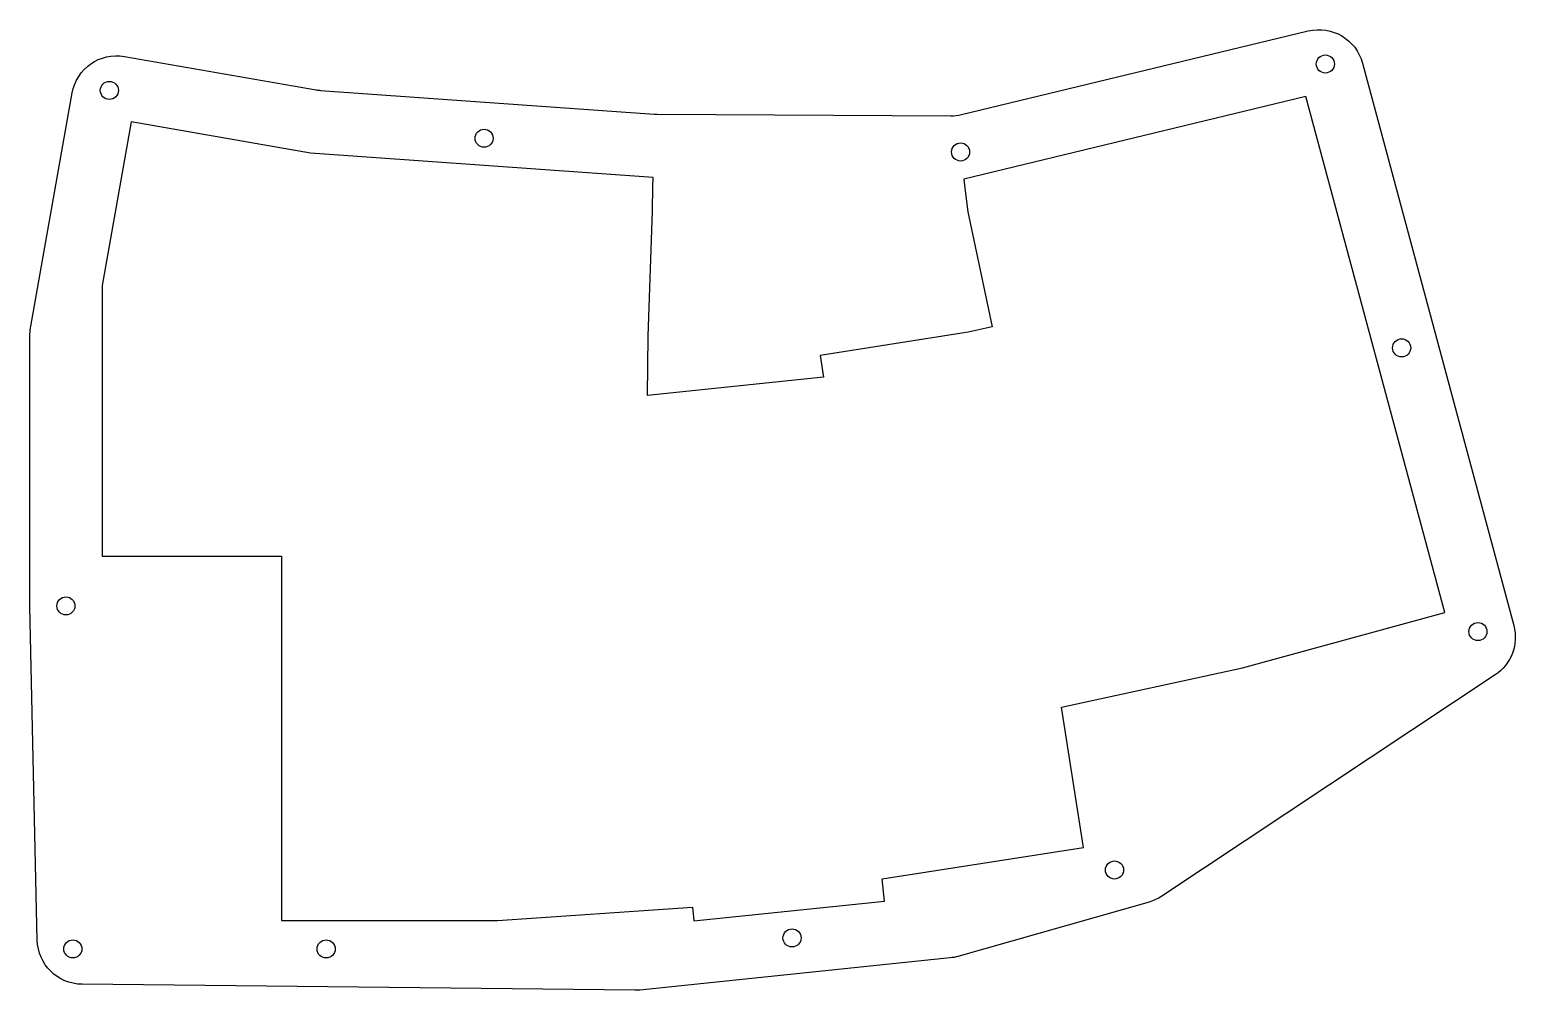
# Model space of a CAD drawing. Header units: millimetres. Extents: x -118 to 46, y -103 to 4.
import ezdxf

# ---------------------------------------------------------------- set-up
doc = ezdxf.new("R2010")
doc.units = ezdxf.units.MM
doc.layers.get('0').update_dxf_attribs({"linetype": 'CONTINUOUS'})

msp = doc.modelspace()

# ---------------------------------------------------------------- linework, layer by layer
msp.add_lwpolyline([(-50.76, -102.77, -0.028582), (-51.33, -102.8), (-112.46, -102.13, -0.404365), (-117.41, -97.24), (-118.25, -60.3), (-118.22, -30.14, -0.043817), (-118.14, -29.27), (-113.55, -3.47, -0.413275), (-107.77, 0.58), (-86.58, -3.12, 0.025484), (-86.07, -3.18), (-49.18, -5.81, 0.016376), (-48.85, -5.82), (-16.37, -6, 0.060665), (-15.17, -5.86), (23.17, 3.4, -0.406753), (29.17, -0.16), (45.9, -62.43, -0.322246), (43.84, -67.89), (6.96, -92.38, -0.077382), (5.56, -93.03), (-15.58, -99.05, -0.04353), (-16.43, -99.21)], format="xyb", close=True)
msp.add_lwpolyline([(-49.38, -16.51), (-49.32, -13.82), (-49.28, -12.82), (-87.18, -10.12), (-107.01, -6.66), (-110.24, -24.78), (-110.22, -30.41), (-110.24, -54.73), (-101.79, -54.74), (-90.39, -54.74), (-90.39, -95.08), (-66.51, -95.08), (-44.93, -93.61), (-44.78, -95.11), (-23.69, -92.93), (-23.95, -90.44), (-1.69, -86.98), (-4.14, -71.47), (15.89, -67.1), (38.26, -60.99), (22.92, -3.86), (-14.94, -13), (-14.83, -14.01), (-14.48, -16.64), (-11.78, -29.37), (-14.44, -29.93), (-30.83, -32.53), (-30.45, -34.92), (-49.93, -36.97), (-49.86, -30.4)], close=True)
for centre in [(25.06, -0.26), (-109.44, -3.19), (-67.99, -8.48), (-15.29, -10), (33.5, -31.68), (-114.25, -60.25), (41.94, -63.09), (1.74, -89.48), (-33.93, -97), (-113.48, -98.21), (-85.46, -98.22)]:
    msp.add_circle(centre, 1)

doc.saveas('drawing.dxf')
